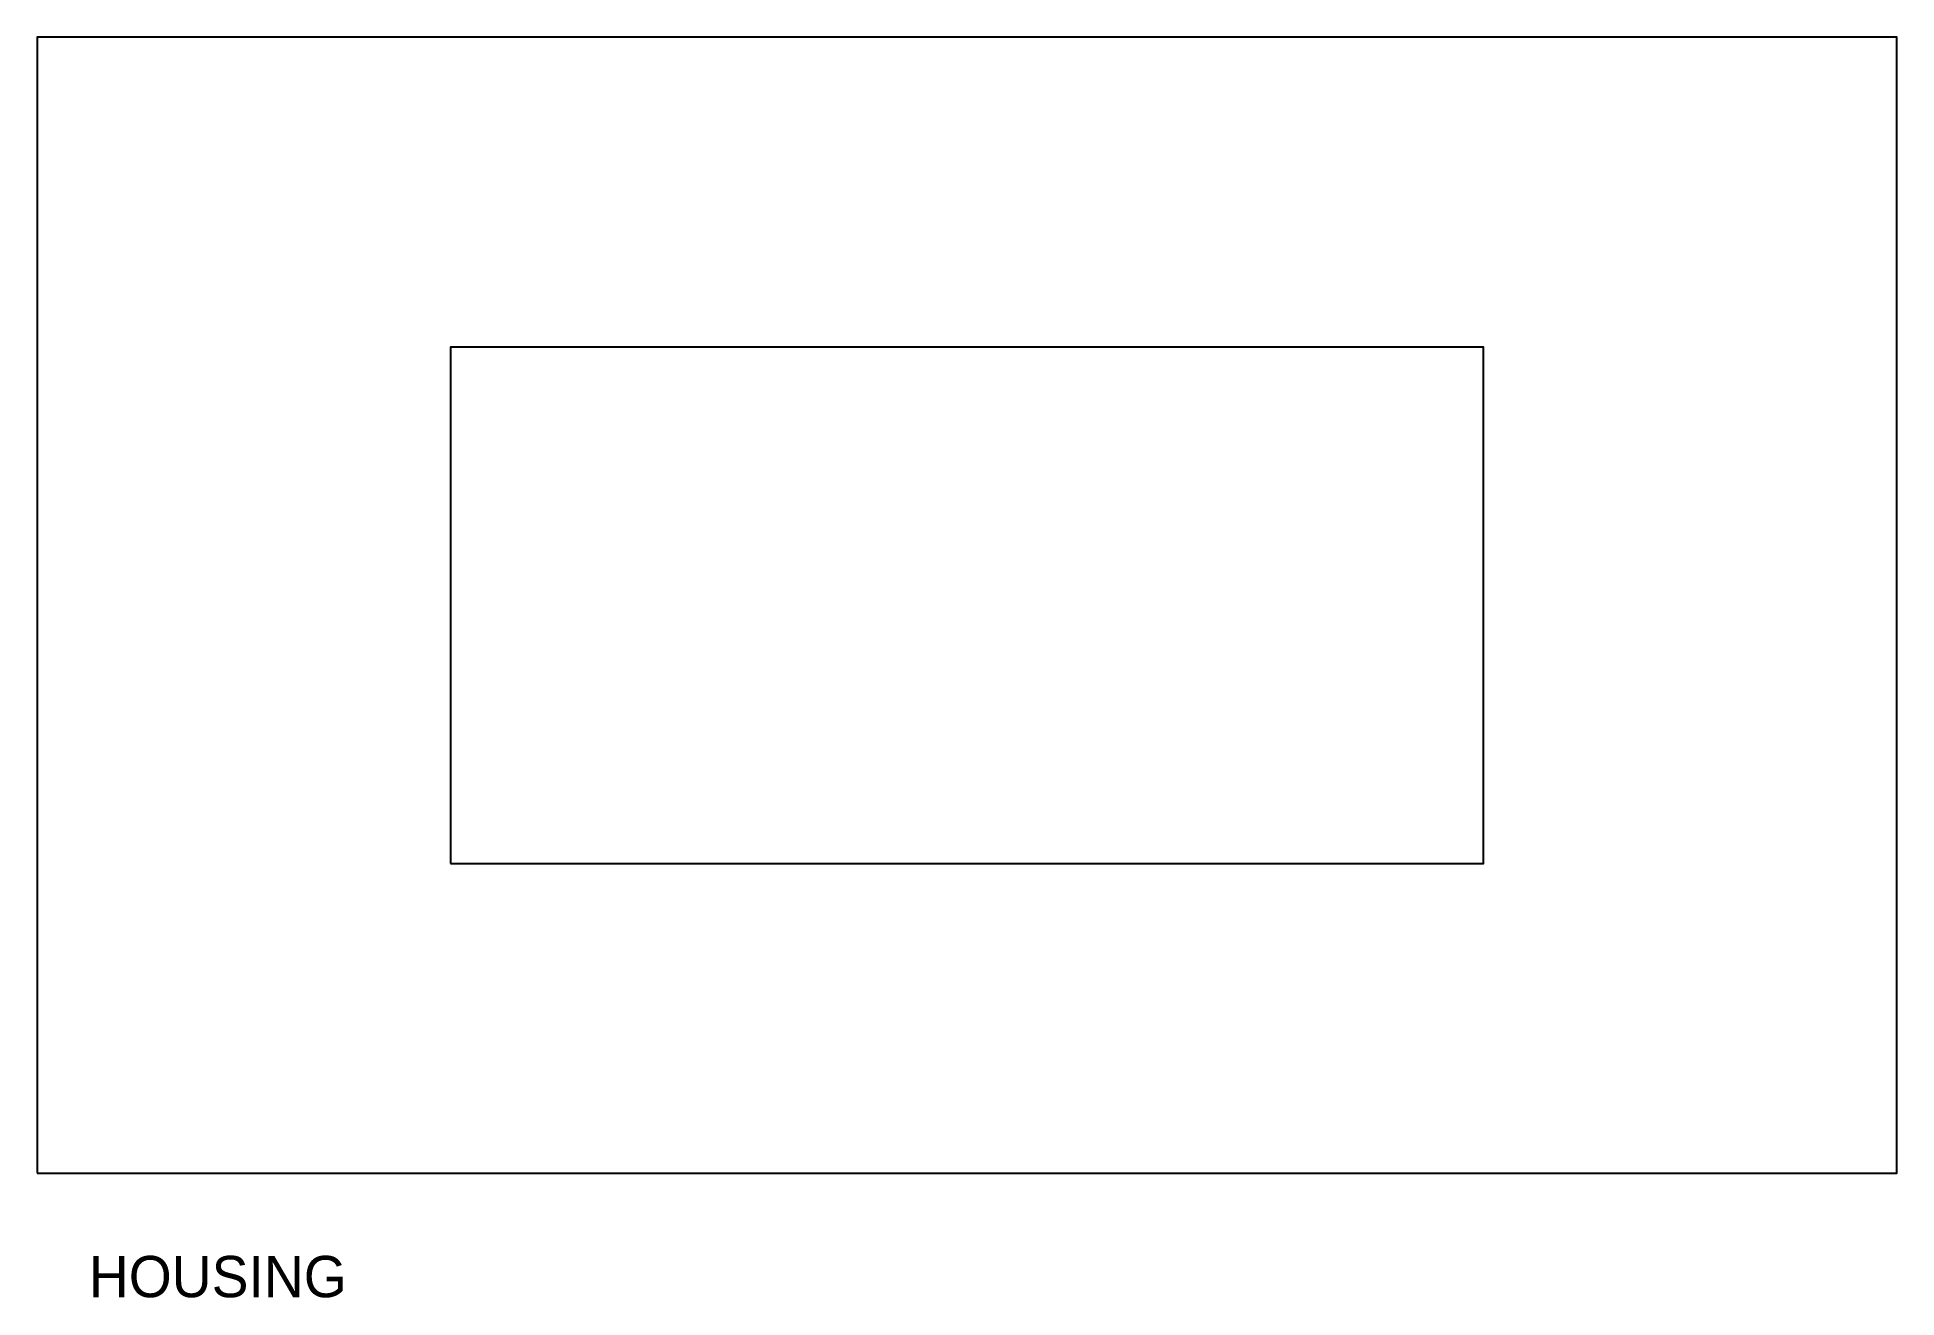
# Model space of a CAD drawing. Header units: metres. Extents: x 0 to 180, y -12 to 110.
import ezdxf

# ---------------------------------------------------------------- set-up
doc = ezdxf.new("R2010")
doc.units = ezdxf.units.M
for name, color, linetype in [('ANNOTATION', 7, 'Continuous'), ('CUTOUT', 7, 'Continuous'), ('OUTLINE', 7, 'Continuous')]:
    doc.layers.add(name, color=color, linetype=linetype)

msp = doc.modelspace()

# ---------------------------------------------------------------- linework, layer by layer
at = {"layer": 'CUTOUT'}
msp.add_lwpolyline([(40, 30), (140, 30), (140, 80), (40, 80)], close=True, dxfattribs=at)
at = {"layer": 'OUTLINE'}
msp.add_lwpolyline([(0, 0), (180, 0), (180, 110), (0, 110)], close=True, dxfattribs=at)

# ---------------------------------------------------------------- texts
at = {"layer": 'ANNOTATION'}
msp.add_text('HOUSING', height=4, dxfattribs=at).set_placement((5, -12))

doc.saveas('drawing.dxf')
